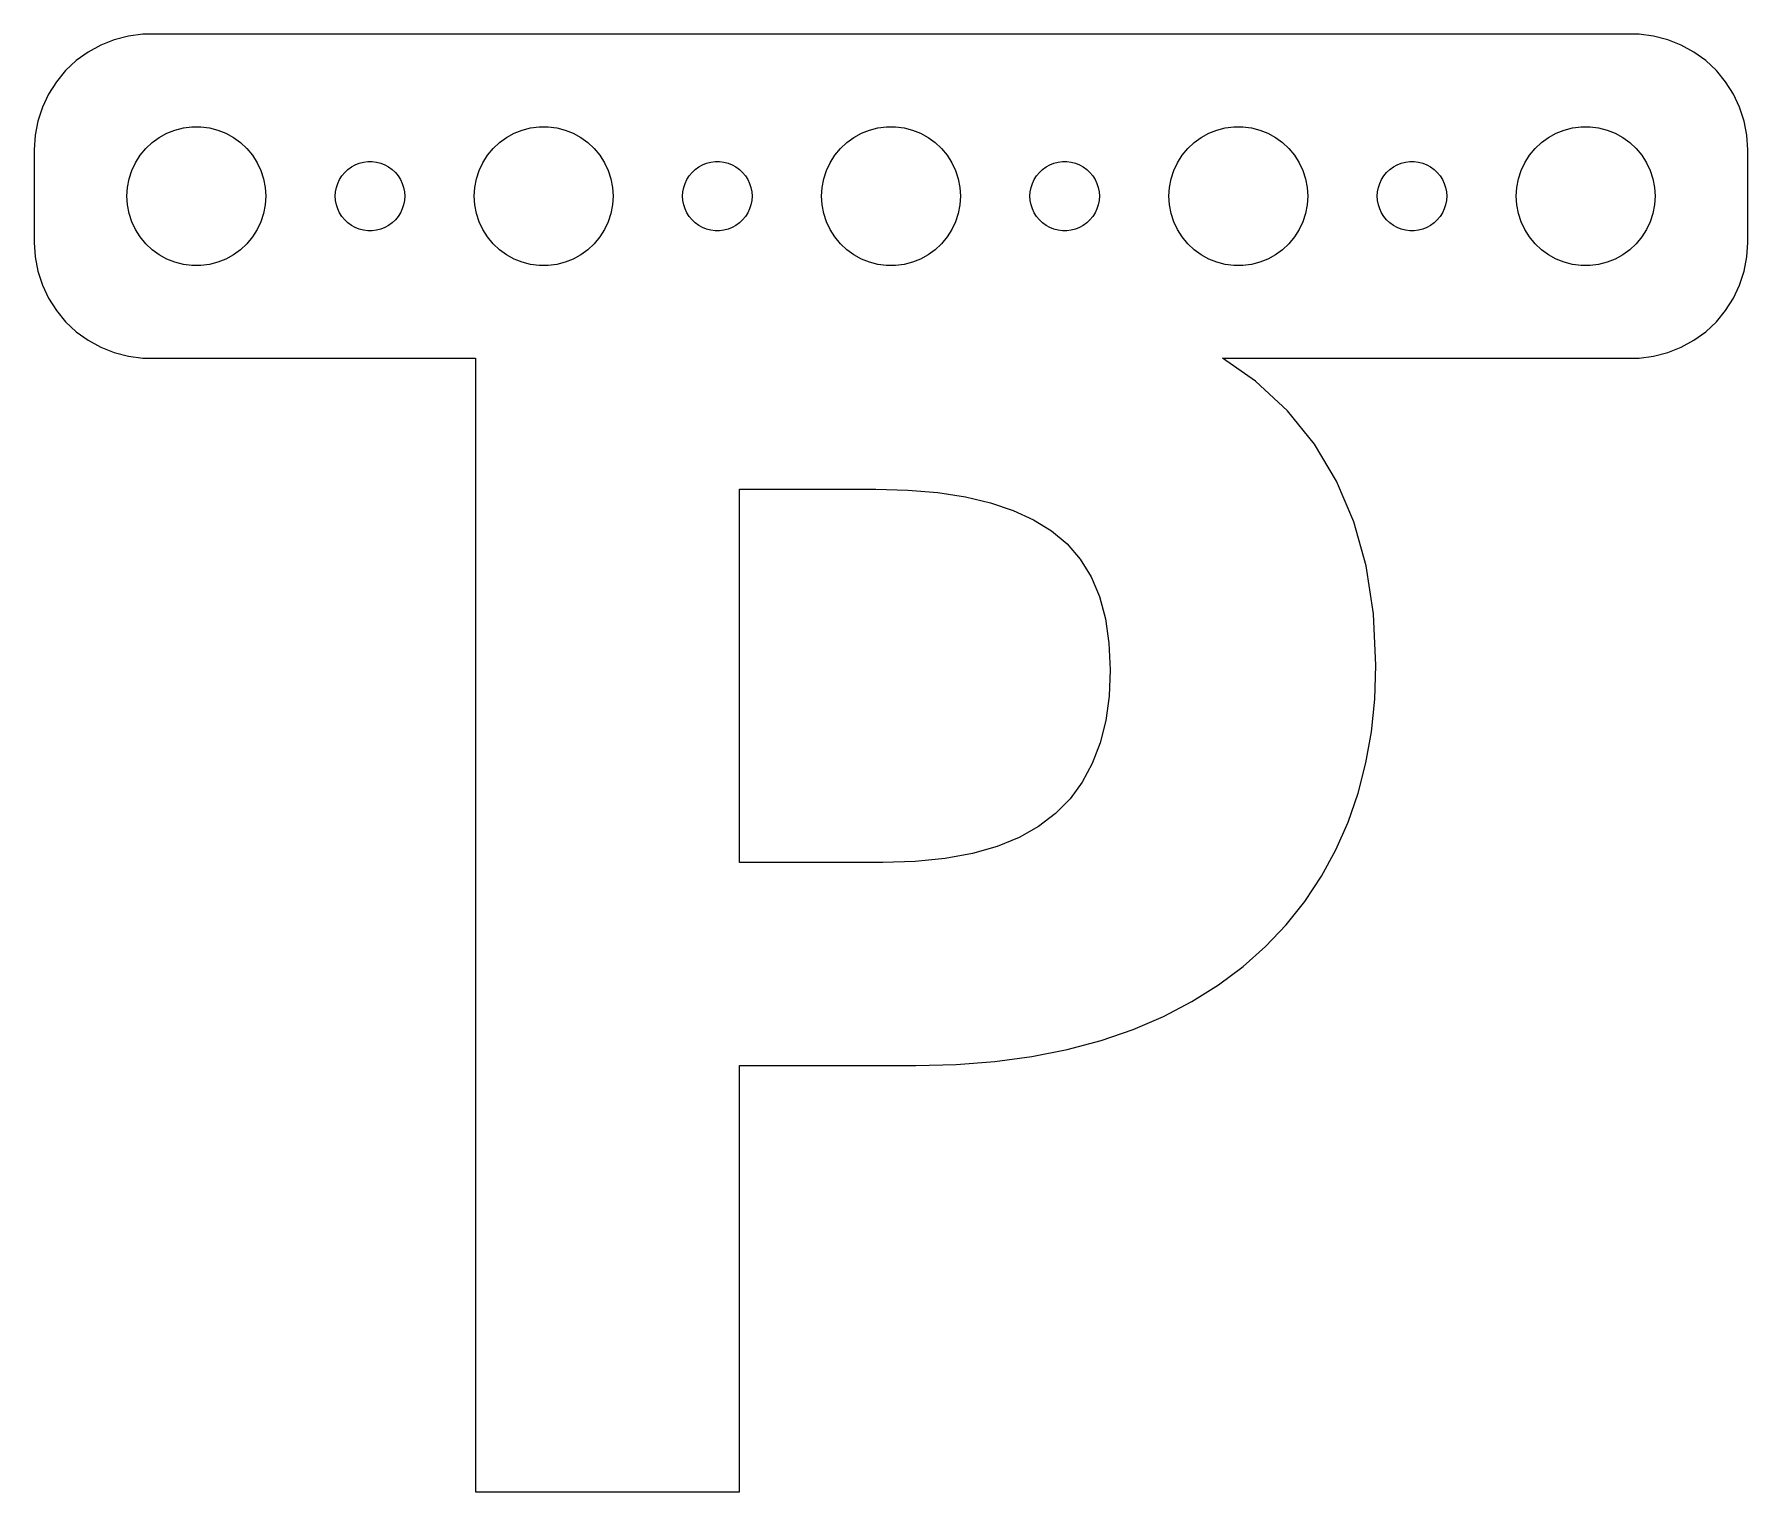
# Model space of a CAD drawing. Header units: metres. Extents: x -37 to 37, y -55.9 to 7.
import ezdxf

# ---------------------------------------------------------------- set-up
doc = ezdxf.new("R2010")
doc.units = ezdxf.units.M

msp = doc.modelspace()

# ---------------------------------------------------------------- linework, layer by layer
for p, q in [((-33.5451, 6.75528), (-34.1289, 6.52412)), ((-32.9369, 6.91142), (-33.5451, 6.75528)), ((-32.3139, 6.99013), (-32.9369, 6.91142)), ((32.3139, 6.99013), (-32.3139, 6.99013)), ((32.9369, 6.91142), (32.3139, 6.99013)), ((33.5451, 6.75528), (32.9369, 6.91142)), ((34.1289, 6.52412), (33.5451, 6.75528)), ((-34.6791, 6.22163), (-35.1871, 5.85255)), ((-34.1289, 6.52412), (-34.6791, 6.22163)), ((34.6791, 6.22163), (34.1289, 6.52412)), ((35.1871, 5.85255), (34.6791, 6.22163)), ((-35.6448, 5.42273), (-36.0451, 4.93892)), ((-35.1871, 5.85255), (-35.6448, 5.42273)), ((35.6448, 5.42273), (35.1871, 5.85255)), ((36.0451, 4.93892), (35.6448, 5.42273)), ((-36.0451, 4.93892), (-36.3815, 4.40877)), ((36.3815, 4.40877), (36.0451, 4.93892)), ((-36.6489, 3.84062), (-36.8429, 3.24344)), ((-36.3815, 4.40877), (-36.6489, 3.84062)), ((36.6489, 3.84062), (36.3815, 4.40877)), ((36.8429, 3.24344), (36.6489, 3.84062)), ((-36.8429, 3.24344), (-36.9606, 2.62666)), ((-30.5621, 2.94685), (-30.1884, 2.99408)), ((-30.1884, 2.99408), (-29.8116, 2.99408)), ((-29.8116, 2.99408), (-29.4379, 2.94685)), ((-15.5621, 2.94685), (-15.1884, 2.99408)), ((-15.1884, 2.99408), (-14.8116, 2.99408)), ((-14.8116, 2.99408), (-14.4379, 2.94685)), ((-0.562134, 2.94685), (-0.18837, 2.99408)), ((-0.18837, 2.99408), (0.18837, 2.99408)), ((0.18837, 2.99408), (0.562134, 2.94685)), ((14.4379, 2.94685), (14.8116, 2.99408)), ((14.8116, 2.99408), (15.1884, 2.99408)), ((15.1884, 2.99408), (15.5621, 2.94685)), ((29.4379, 2.94685), (29.8116, 2.99408)), ((29.8116, 2.99408), (30.1884, 2.99408)), ((30.1884, 2.99408), (30.5621, 2.94685)), ((36.9606, 2.62666), (36.8429, 3.24344)), ((-36.9606, 2.62666), (-37, 2)), ((-32.1869, 2.05363), (-31.9123, 2.31154)), ((-31.9123, 2.31154), (-31.6075, 2.53297)), ((-31.6075, 2.53297), (-31.2773, 2.71448)), ((-31.2773, 2.71448), (-30.927, 2.85316)), ((-30.927, 2.85316), (-30.5621, 2.94685)), ((-29.4379, 2.94685), (-29.0729, 2.85316)), ((-29.0729, 2.85316), (-28.7227, 2.71448)), ((-28.7227, 2.71448), (-28.3925, 2.53297)), ((-28.3925, 2.53297), (-28.0877, 2.31154)), ((-28.0877, 2.31154), (-27.8131, 2.05363)), ((-17.1869, 2.05363), (-16.9123, 2.31154)), ((-16.9123, 2.31154), (-16.6075, 2.53297)), ((-16.6075, 2.53297), (-16.2773, 2.71448)), ((-16.2773, 2.71448), (-15.927, 2.85316)), ((-15.927, 2.85316), (-15.5621, 2.94685)), ((-14.4379, 2.94685), (-14.0729, 2.85316)), ((-14.0729, 2.85316), (-13.7227, 2.71448)), ((-13.7227, 2.71448), (-13.3925, 2.53297)), ((-13.3925, 2.53297), (-13.0877, 2.31154)), ((-13.0877, 2.31154), (-12.8131, 2.05363)), ((-2.1869, 2.05363), (-1.91226, 2.31154)), ((-1.91226, 2.31154), (-1.60747, 2.53297)), ((-1.60747, 2.53297), (-1.27733, 2.71448)), ((-1.27733, 2.71448), (-0.927048, 2.85316)), ((-0.927048, 2.85316), (-0.562134, 2.94685)), ((0.562134, 2.94685), (0.927048, 2.85316)), ((0.927048, 2.85316), (1.27733, 2.71448)), ((1.27733, 2.71448), (1.60747, 2.53297)), ((1.60747, 2.53297), (1.91226, 2.31154)), ((1.91226, 2.31154), (2.1869, 2.05363)), ((12.8131, 2.05363), (13.0877, 2.31154)), ((13.0877, 2.31154), (13.3925, 2.53297)), ((13.3925, 2.53297), (13.7227, 2.71448)), ((13.7227, 2.71448), (14.0729, 2.85316)), ((14.0729, 2.85316), (14.4379, 2.94685)), ((15.5621, 2.94685), (15.927, 2.85316)), ((15.927, 2.85316), (16.2773, 2.71448)), ((16.2773, 2.71448), (16.6075, 2.53297)), ((16.6075, 2.53297), (16.9123, 2.31154)), ((16.9123, 2.31154), (17.1869, 2.05363)), ((27.8131, 2.05363), (28.0877, 2.31154)), ((28.0877, 2.31154), (28.3925, 2.53297)), ((28.3925, 2.53297), (28.7227, 2.71448)), ((28.7227, 2.71448), (29.0729, 2.85316)), ((29.0729, 2.85316), (29.4379, 2.94685)), ((30.5621, 2.94685), (30.927, 2.85316)), ((30.927, 2.85316), (31.2773, 2.71448)), ((31.2773, 2.71448), (31.6075, 2.53297)), ((31.6075, 2.53297), (31.9123, 2.31154)), ((31.9123, 2.31154), (32.1869, 2.05363)), ((37, 2), (36.9606, 2.62666)), ((-37, 2), (-37, -2)), ((-32.6289, 1.44525), (-32.427, 1.76335)), ((-32.427, 1.76335), (-32.1869, 2.05363)), ((-27.8131, 2.05363), (-27.5729, 1.76335)), ((-27.5729, 1.76335), (-27.3711, 1.44525)), ((-22.7811, 1.47342), (-22.5942, 1.49704)), ((-22.5942, 1.49704), (-22.4058, 1.49704)), ((-22.4058, 1.49704), (-22.2189, 1.47342)), ((-17.6289, 1.44525), (-17.427, 1.76335)), ((-17.427, 1.76335), (-17.1869, 2.05363)), ((-12.8131, 2.05363), (-12.5729, 1.76335)), ((-12.5729, 1.76335), (-12.3711, 1.44525)), ((-7.78107, 1.47342), (-7.59418, 1.49704)), ((-7.59418, 1.49704), (-7.40581, 1.49704)), ((-7.40581, 1.49704), (-7.21892, 1.47342)), ((-2.62891, 1.44525), (-2.42705, 1.76335)), ((-2.42705, 1.76335), (-2.1869, 2.05363)), ((2.1869, 2.05363), (2.42705, 1.76335)), ((2.42705, 1.76335), (2.62891, 1.44525)), ((7.21892, 1.47342), (7.40581, 1.49704)), ((7.40581, 1.49704), (7.59418, 1.49704)), ((7.59418, 1.49704), (7.78107, 1.47342)), ((12.3711, 1.44525), (12.5729, 1.76335)), ((12.5729, 1.76335), (12.8131, 2.05363)), ((17.1869, 2.05363), (17.427, 1.76335)), ((17.427, 1.76335), (17.6289, 1.44525)), ((22.2189, 1.47342), (22.4058, 1.49704)), ((22.4058, 1.49704), (22.5942, 1.49704)), ((22.5942, 1.49704), (22.7811, 1.47342)), ((27.3711, 1.44525), (27.5729, 1.76335)), ((27.5729, 1.76335), (27.8131, 2.05363)), ((32.1869, 2.05363), (32.427, 1.76335)), ((32.427, 1.76335), (32.6289, 1.44525)), ((37, -2), (37, 2)), ((-32.9763, 0.375992), (-32.9057, 0.746063)), ((-32.9057, 0.746063), (-32.7893, 1.10437)), ((-32.7893, 1.10437), (-32.6289, 1.44525)), ((-27.3711, 1.44525), (-27.2107, 1.10437)), ((-27.2107, 1.10437), (-27.0942, 0.746063)), ((-27.0942, 0.746063), (-27.0237, 0.375992)), ((-23.8145, 0.722626), (-23.7135, 0.881668)), ((-23.7135, 0.881668), (-23.5934, 1.02681)), ((-23.5934, 1.02681), (-23.4561, 1.15576)), ((-23.4561, 1.15576), (-23.3037, 1.26648)), ((-23.3037, 1.26648), (-23.1387, 1.35724)), ((-23.1387, 1.35724), (-22.9635, 1.42657)), ((-22.9635, 1.42657), (-22.7811, 1.47342)), ((-22.2189, 1.47342), (-22.0365, 1.42657)), ((-22.0365, 1.42657), (-21.8613, 1.35724)), ((-21.8613, 1.35724), (-21.6963, 1.26648)), ((-21.6963, 1.26648), (-21.5439, 1.15576)), ((-21.5439, 1.15576), (-21.4065, 1.02681)), ((-21.4065, 1.02681), (-21.2865, 0.881668)), ((-21.2865, 0.881668), (-21.1855, 0.722626)), ((-17.9763, 0.375992), (-17.9057, 0.746063)), ((-17.9057, 0.746063), (-17.7893, 1.10437)), ((-17.7893, 1.10437), (-17.6289, 1.44525)), ((-12.3711, 1.44525), (-12.2107, 1.10437)), ((-12.2107, 1.10437), (-12.0942, 0.746063)), ((-12.0942, 0.746063), (-12.0237, 0.375992)), ((-8.81445, 0.722626), (-8.71352, 0.881668)), ((-8.71352, 0.881668), (-8.59344, 1.02681)), ((-8.59344, 1.02681), (-8.45613, 1.15576)), ((-8.45613, 1.15576), (-8.30373, 1.26648)), ((-8.30373, 1.26648), (-8.13866, 1.35724)), ((-8.13866, 1.35724), (-7.96352, 1.42657)), ((-7.96352, 1.42657), (-7.78107, 1.47342)), ((-7.21892, 1.47342), (-7.03647, 1.42657)), ((-7.03647, 1.42657), (-6.86133, 1.35724)), ((-6.86133, 1.35724), (-6.69626, 1.26648)), ((-6.69626, 1.26648), (-6.54385, 1.15576)), ((-6.54385, 1.15576), (-6.40654, 1.02681)), ((-6.40654, 1.02681), (-6.28647, 0.881668)), ((-6.28647, 0.881668), (-6.18553, 0.722626)), ((-2.97633, 0.375992), (-2.90575, 0.746063)), ((-2.90575, 0.746063), (-2.78932, 1.10437)), ((-2.78932, 1.10437), (-2.62891, 1.44525)), ((2.62891, 1.44525), (2.78932, 1.10437)), ((2.78932, 1.10437), (2.90575, 0.746063)), ((2.90575, 0.746063), (2.97633, 0.375992)), ((6.18553, 0.722626), (6.28647, 0.881668)), ((6.28647, 0.881668), (6.40654, 1.02681)), ((6.40654, 1.02681), (6.54385, 1.15576)), ((6.54385, 1.15576), (6.69626, 1.26648)), ((6.69626, 1.26648), (6.86133, 1.35724)), ((6.86133, 1.35724), (7.03647, 1.42657)), ((7.03647, 1.42657), (7.21892, 1.47342)), ((7.78107, 1.47342), (7.96352, 1.42657)), ((7.96352, 1.42657), (8.13866, 1.35724)), ((8.13866, 1.35724), (8.30373, 1.26648)), ((8.30373, 1.26648), (8.45613, 1.15576)), ((8.45613, 1.15576), (8.59344, 1.02681)), ((8.59344, 1.02681), (8.71352, 0.881668)), ((8.71352, 0.881668), (8.81445, 0.722626)), ((12.0237, 0.375992), (12.0942, 0.746063)), ((12.0942, 0.746063), (12.2107, 1.10437)), ((12.2107, 1.10437), (12.3711, 1.44525)), ((17.6289, 1.44525), (17.7893, 1.10437)), ((17.7893, 1.10437), (17.9057, 0.746063)), ((17.9057, 0.746063), (17.9763, 0.375992)), ((21.1855, 0.722626), (21.2865, 0.881668)), ((21.2865, 0.881668), (21.4065, 1.02681)), ((21.4065, 1.02681), (21.5439, 1.15576)), ((21.5439, 1.15576), (21.6963, 1.26648)), ((21.6963, 1.26648), (21.8613, 1.35724)), ((21.8613, 1.35724), (22.0365, 1.42657)), ((22.0365, 1.42657), (22.2189, 1.47342)), ((22.7811, 1.47342), (22.9635, 1.42657)), ((22.9635, 1.42657), (23.1387, 1.35724)), ((23.1387, 1.35724), (23.3037, 1.26648)), ((23.3037, 1.26648), (23.4561, 1.15576)), ((23.4561, 1.15576), (23.5934, 1.02681)), ((23.5934, 1.02681), (23.7135, 0.881668)), ((23.7135, 0.881668), (23.8145, 0.722626)), ((27.0237, 0.375992), (27.0942, 0.746063)), ((27.0942, 0.746063), (27.2107, 1.10437)), ((27.2107, 1.10437), (27.3711, 1.44525)), ((32.6289, 1.44525), (32.7893, 1.10437)), ((32.7893, 1.10437), (32.9057, 0.746063)), ((32.9057, 0.746063), (32.9763, 0.375992)), ((-33, 0), (-32.9763, 0.375992)), ((-32.9763, -0.375992), (-33, 0)), ((-27.0237, 0.375992), (-27, 0)), ((-27, 0), (-27.0237, -0.375992)), ((-24, 0), (-23.9882, 0.187988)), ((-23.9882, -0.187988), (-24, 0)), ((-23.9882, 0.187988), (-23.9529, 0.373032)), ((-23.9529, 0.373032), (-23.8947, 0.552185)), ((-23.8947, 0.552185), (-23.8145, 0.722626)), ((-21.1855, 0.722626), (-21.1053, 0.552185)), ((-21.1053, 0.552185), (-21.0471, 0.373032)), ((-21.0471, 0.373032), (-21.0118, 0.187988)), ((-21.0118, 0.187988), (-21, 0)), ((-21, 0), (-21.0118, -0.187988)), ((-18, 0), (-17.9763, 0.375992)), ((-17.9763, -0.375992), (-18, 0)), ((-12.0237, 0.375992), (-12, 0)), ((-12, 0), (-12.0237, -0.375992)), ((-9, 0), (-8.98816, 0.187988)), ((-8.98816, -0.187988), (-9, 0)), ((-8.98816, 0.187988), (-8.95287, 0.373032)), ((-8.95287, 0.373032), (-8.89465, 0.552185)), ((-8.89465, 0.552185), (-8.81445, 0.722626)), ((-6.18553, 0.722626), (-6.10533, 0.552185)), ((-6.10533, 0.552185), (-6.04712, 0.373032)), ((-6.04712, 0.373032), (-6.01183, 0.187988)), ((-6.01183, 0.187988), (-6, 0)), ((-6, 0), (-6.01183, -0.187988)), ((-3, 0), (-2.97633, 0.375992)), ((-2.97633, -0.375992), (-3, 0)), ((2.97633, 0.375992), (3, 0)), ((3, 0), (2.97633, -0.375992)), ((6, 0), (6.01183, 0.187988)), ((6.01183, -0.187988), (6, 0)), ((6.01183, 0.187988), (6.04712, 0.373032)), ((6.04712, 0.373032), (6.10533, 0.552185)), ((6.10533, 0.552185), (6.18553, 0.722626)), ((8.81445, 0.722626), (8.89465, 0.552185)), ((8.89465, 0.552185), (8.95287, 0.373032)), ((8.95287, 0.373032), (8.98816, 0.187988)), ((8.98816, 0.187988), (9, 0)), ((9, 0), (8.98816, -0.187988)), ((12, 0), (12.0237, 0.375992)), ((12.0237, -0.375992), (12, 0)), ((17.9763, 0.375992), (18, 0)), ((18, 0), (17.9763, -0.375992)), ((21, 0), (21.0118, 0.187988)), ((21.0118, -0.187988), (21, 0)), ((21.0118, 0.187988), (21.0471, 0.373032)), ((21.0471, 0.373032), (21.1053, 0.552185)), ((21.1053, 0.552185), (21.1855, 0.722626)), ((23.8145, 0.722626), (23.8947, 0.552185)), ((23.8947, 0.552185), (23.9529, 0.373032)), ((23.9529, 0.373032), (23.9882, 0.187988)), ((23.9882, 0.187988), (24, 0)), ((24, 0), (23.9882, -0.187988)), ((27, 0), (27.0237, 0.375992)), ((27.0237, -0.375992), (27, 0)), ((32.9763, 0.375992), (33, 0)), ((33, 0), (32.9763, -0.375992)), ((-32.9057, -0.746063), (-32.9763, -0.375992)), ((-27.0237, -0.375992), (-27.0942, -0.746063)), ((-23.9529, -0.373032), (-23.9882, -0.187988)), ((-23.8947, -0.552185), (-23.9529, -0.373032)), ((-23.8145, -0.722626), (-23.8947, -0.552185)), ((-23.7135, -0.881668), (-23.8145, -0.722626)), ((-21.1855, -0.722626), (-21.2865, -0.881668)), ((-21.1053, -0.552185), (-21.1855, -0.722626)), ((-21.0471, -0.373032), (-21.1053, -0.552185)), ((-21.0118, -0.187988), (-21.0471, -0.373032)), ((-17.9057, -0.746063), (-17.9763, -0.375992)), ((-12.0237, -0.375992), (-12.0942, -0.746063)), ((-8.95287, -0.373032), (-8.98816, -0.187988)), ((-8.89465, -0.552185), (-8.95287, -0.373032)), ((-8.81445, -0.722626), (-8.89465, -0.552185)), ((-8.71352, -0.881668), (-8.81445, -0.722626)), ((-6.18553, -0.722626), (-6.28647, -0.881668)), ((-6.10533, -0.552185), (-6.18553, -0.722626)), ((-6.04712, -0.373032), (-6.10533, -0.552185)), ((-6.01183, -0.187988), (-6.04712, -0.373032)), ((-2.90575, -0.746063), (-2.97633, -0.375992)), ((2.97633, -0.375992), (2.90575, -0.746063)), ((6.04712, -0.373032), (6.01183, -0.187988)), ((6.10533, -0.552185), (6.04712, -0.373032)), ((6.18553, -0.722626), (6.10533, -0.552185)), ((6.28647, -0.881668), (6.18553, -0.722626)), ((8.81445, -0.722626), (8.71352, -0.881668)), ((8.89465, -0.552185), (8.81445, -0.722626)), ((8.95287, -0.373032), (8.89465, -0.552185)), ((8.98816, -0.187988), (8.95287, -0.373032)), ((12.0942, -0.746063), (12.0237, -0.375992)), ((17.9763, -0.375992), (17.9057, -0.746063)), ((21.0471, -0.373032), (21.0118, -0.187988)), ((21.1053, -0.552185), (21.0471, -0.373032)), ((21.1855, -0.722626), (21.1053, -0.552185)), ((21.2865, -0.881668), (21.1855, -0.722626)), ((23.8145, -0.722626), (23.7135, -0.881668)), ((23.8947, -0.552185), (23.8145, -0.722626)), ((23.9529, -0.373032), (23.8947, -0.552185)), ((23.9882, -0.187988), (23.9529, -0.373032)), ((27.0942, -0.746063), (27.0237, -0.375992)), ((32.9763, -0.375992), (32.9057, -0.746063)), ((-32.7893, -1.10437), (-32.9057, -0.746063)), ((-32.6289, -1.44525), (-32.7893, -1.10437)), ((-32.427, -1.76335), (-32.6289, -1.44525)), ((-27.3711, -1.44525), (-27.5729, -1.76335)), ((-27.2107, -1.10437), (-27.3711, -1.44525)), ((-27.0942, -0.746063), (-27.2107, -1.10437)), ((-23.5934, -1.02681), (-23.7135, -0.881668)), ((-23.4561, -1.15576), (-23.5934, -1.02681)), ((-23.3037, -1.26648), (-23.4561, -1.15576)), ((-23.1387, -1.35724), (-23.3037, -1.26648)), ((-22.9635, -1.42657), (-23.1387, -1.35724)), ((-22.7811, -1.47342), (-22.9635, -1.42657)), ((-22.5942, -1.49704), (-22.7811, -1.47342)), ((-22.2189, -1.47342), (-22.4058, -1.49704)), ((-22.0365, -1.42657), (-22.2189, -1.47342)), ((-21.8613, -1.35724), (-22.0365, -1.42657)), ((-21.6963, -1.26648), (-21.8613, -1.35724)), ((-21.5439, -1.15576), (-21.6963, -1.26648)), ((-21.4065, -1.02681), (-21.5439, -1.15576)), ((-21.2865, -0.881668), (-21.4065, -1.02681)), ((-17.7893, -1.10437), (-17.9057, -0.746063)), ((-17.6289, -1.44525), (-17.7893, -1.10437)), ((-17.427, -1.76335), (-17.6289, -1.44525)), ((-12.3711, -1.44525), (-12.5729, -1.76335)), ((-12.2107, -1.10437), (-12.3711, -1.44525)), ((-12.0942, -0.746063), (-12.2107, -1.10437)), ((-8.59344, -1.02681), (-8.71352, -0.881668)), ((-8.45613, -1.15576), (-8.59344, -1.02681)), ((-8.30373, -1.26648), (-8.45613, -1.15576)), ((-8.13866, -1.35724), (-8.30373, -1.26648)), ((-7.96352, -1.42657), (-8.13866, -1.35724)), ((-7.78107, -1.47342), (-7.96352, -1.42657)), ((-7.59418, -1.49704), (-7.78107, -1.47342)), ((-7.21892, -1.47342), (-7.40581, -1.49704)), ((-7.03647, -1.42657), (-7.21892, -1.47342)), ((-6.86133, -1.35724), (-7.03647, -1.42657)), ((-6.69626, -1.26648), (-6.86133, -1.35724)), ((-6.54385, -1.15576), (-6.69626, -1.26648)), ((-6.40654, -1.02681), (-6.54385, -1.15576)), ((-6.28647, -0.881668), (-6.40654, -1.02681)), ((-2.78932, -1.10437), (-2.90575, -0.746063)), ((-2.62891, -1.44525), (-2.78932, -1.10437)), ((-2.42705, -1.76335), (-2.62891, -1.44525)), ((2.62891, -1.44525), (2.42705, -1.76335)), ((2.78932, -1.10437), (2.62891, -1.44525)), ((2.90575, -0.746063), (2.78932, -1.10437)), ((6.40654, -1.02681), (6.28647, -0.881668)), ((6.54385, -1.15576), (6.40654, -1.02681)), ((6.69626, -1.26648), (6.54385, -1.15576)), ((6.86133, -1.35724), (6.69626, -1.26648)), ((7.03647, -1.42657), (6.86133, -1.35724)), ((7.21892, -1.47342), (7.03647, -1.42657)), ((7.40581, -1.49704), (7.21892, -1.47342)), ((7.78107, -1.47342), (7.59418, -1.49704)), ((7.96352, -1.42657), (7.78107, -1.47342)), ((8.13866, -1.35724), (7.96352, -1.42657)), ((8.30373, -1.26648), (8.13866, -1.35724)), ((8.45613, -1.15576), (8.30373, -1.26648)), ((8.59344, -1.02681), (8.45613, -1.15576)), ((8.71352, -0.881668), (8.59344, -1.02681)), ((12.2107, -1.10437), (12.0942, -0.746063)), ((12.3711, -1.44525), (12.2107, -1.10437)), ((12.5729, -1.76335), (12.3711, -1.44525)), ((17.6289, -1.44525), (17.427, -1.76335)), ((17.7893, -1.10437), (17.6289, -1.44525)), ((17.9057, -0.746063), (17.7893, -1.10437)), ((21.4065, -1.02681), (21.2865, -0.881668)), ((21.5439, -1.15576), (21.4065, -1.02681)), ((21.6963, -1.26648), (21.5439, -1.15576)), ((21.8613, -1.35724), (21.6963, -1.26648)), ((22.0365, -1.42657), (21.8613, -1.35724)), ((22.2189, -1.47342), (22.0365, -1.42657)), ((22.4058, -1.49704), (22.2189, -1.47342)), ((22.7811, -1.47342), (22.5942, -1.49704)), ((22.9635, -1.42657), (22.7811, -1.47342)), ((23.1387, -1.35724), (22.9635, -1.42657)), ((23.3037, -1.26648), (23.1387, -1.35724)), ((23.4561, -1.15576), (23.3037, -1.26648)), ((23.5934, -1.02681), (23.4561, -1.15576)), ((23.7135, -0.881668), (23.5934, -1.02681)), ((27.2107, -1.10437), (27.0942, -0.746063)), ((27.3711, -1.44525), (27.2107, -1.10437)), ((27.5729, -1.76335), (27.3711, -1.44525)), ((32.6289, -1.44525), (32.427, -1.76335)), ((32.7893, -1.10437), (32.6289, -1.44525)), ((32.9057, -0.746063), (32.7893, -1.10437)), ((-37, -2), (-36.9606, -2.62666)), ((-32.1869, -2.05363), (-32.427, -1.76335)), ((-31.9123, -2.31154), (-32.1869, -2.05363)), ((-27.8131, -2.05363), (-28.0877, -2.31154)), ((-27.5729, -1.76335), (-27.8131, -2.05363)), ((-22.4058, -1.49704), (-22.5942, -1.49704)), ((-17.1869, -2.05363), (-17.427, -1.76335)), ((-16.9123, -2.31154), (-17.1869, -2.05363)), ((-12.8131, -2.05363), (-13.0877, -2.31154)), ((-12.5729, -1.76335), (-12.8131, -2.05363)), ((-7.40581, -1.49704), (-7.59418, -1.49704)), ((-2.1869, -2.05363), (-2.42705, -1.76335)), ((-1.91226, -2.31154), (-2.1869, -2.05363)), ((2.1869, -2.05363), (1.91226, -2.31154)), ((2.42705, -1.76335), (2.1869, -2.05363)), ((7.59418, -1.49704), (7.40581, -1.49704)), ((12.8131, -2.05363), (12.5729, -1.76335)), ((13.0877, -2.31154), (12.8131, -2.05363)), ((17.1869, -2.05363), (16.9123, -2.31154)), ((17.427, -1.76335), (17.1869, -2.05363)), ((22.5942, -1.49704), (22.4058, -1.49704)), ((27.8131, -2.05363), (27.5729, -1.76335)), ((28.0877, -2.31154), (27.8131, -2.05363)), ((32.1869, -2.05363), (31.9123, -2.31154)), ((32.427, -1.76335), (32.1869, -2.05363)), ((36.9606, -2.62666), (37, -2)), ((-36.9606, -2.62666), (-36.8429, -3.24344)), ((-31.6075, -2.53297), (-31.9123, -2.31154)), ((-31.2773, -2.71448), (-31.6075, -2.53297)), ((-30.927, -2.85316), (-31.2773, -2.71448)), ((-30.5621, -2.94685), (-30.927, -2.85316)), ((-30.1884, -2.99408), (-30.5621, -2.94685)), ((-29.4379, -2.94685), (-29.8116, -2.99408)), ((-29.0729, -2.85316), (-29.4379, -2.94685)), ((-28.7227, -2.71448), (-29.0729, -2.85316)), ((-28.3925, -2.53297), (-28.7227, -2.71448)), ((-28.0877, -2.31154), (-28.3925, -2.53297)), ((-16.6075, -2.53297), (-16.9123, -2.31154)), ((-16.2773, -2.71448), (-16.6075, -2.53297)), ((-15.927, -2.85316), (-16.2773, -2.71448)), ((-15.5621, -2.94685), (-15.927, -2.85316)), ((-15.1884, -2.99408), (-15.5621, -2.94685)), ((-14.4379, -2.94685), (-14.8116, -2.99408)), ((-14.0729, -2.85316), (-14.4379, -2.94685)), ((-13.7227, -2.71448), (-14.0729, -2.85316)), ((-13.3925, -2.53297), (-13.7227, -2.71448)), ((-13.0877, -2.31154), (-13.3925, -2.53297)), ((-1.60747, -2.53297), (-1.91226, -2.31154)), ((-1.27733, -2.71448), (-1.60747, -2.53297)), ((-0.927048, -2.85316), (-1.27733, -2.71448)), ((-0.562134, -2.94685), (-0.927048, -2.85316)), ((-0.18837, -2.99408), (-0.562134, -2.94685)), ((0.562134, -2.94685), (0.18837, -2.99408)), ((0.927048, -2.85316), (0.562134, -2.94685)), ((1.27733, -2.71448), (0.927048, -2.85316)), ((1.60747, -2.53297), (1.27733, -2.71448)), ((1.91226, -2.31154), (1.60747, -2.53297)), ((13.3925, -2.53297), (13.0877, -2.31154)), ((13.7227, -2.71448), (13.3925, -2.53297)), ((14.0729, -2.85316), (13.7227, -2.71448)), ((14.4379, -2.94685), (14.0729, -2.85316)), ((14.8116, -2.99408), (14.4379, -2.94685)), ((15.5621, -2.94685), (15.1884, -2.99408)), ((15.927, -2.85316), (15.5621, -2.94685)), ((16.2773, -2.71448), (15.927, -2.85316)), ((16.6075, -2.53297), (16.2773, -2.71448)), ((16.9123, -2.31154), (16.6075, -2.53297)), ((28.3925, -2.53297), (28.0877, -2.31154)), ((28.7227, -2.71448), (28.3925, -2.53297)), ((29.0729, -2.85316), (28.7227, -2.71448)), ((29.4379, -2.94685), (29.0729, -2.85316)), ((29.8116, -2.99408), (29.4379, -2.94685)), ((30.5621, -2.94685), (30.1884, -2.99408)), ((30.927, -2.85316), (30.5621, -2.94685)), ((31.2773, -2.71448), (30.927, -2.85316)), ((31.6075, -2.53297), (31.2773, -2.71448)), ((31.9123, -2.31154), (31.6075, -2.53297)), ((36.8429, -3.24344), (36.9606, -2.62666)), ((-36.8429, -3.24344), (-36.6489, -3.84062)), ((-29.8116, -2.99408), (-30.1884, -2.99408)), ((-14.8116, -2.99408), (-15.1884, -2.99408)), ((0.18837, -2.99408), (-0.18837, -2.99408)), ((15.1884, -2.99408), (14.8116, -2.99408)), ((30.1884, -2.99408), (29.8116, -2.99408)), ((36.6489, -3.84062), (36.8429, -3.24344)), ((-36.6489, -3.84062), (-36.3815, -4.40877)), ((-36.3815, -4.40877), (-36.0451, -4.93892)), ((36.0451, -4.93892), (36.3815, -4.40877)), ((36.3815, -4.40877), (36.6489, -3.84062)), ((-36.0451, -4.93892), (-35.6448, -5.42273)), ((35.6448, -5.42273), (36.0451, -4.93892)), ((-35.6448, -5.42273), (-35.1871, -5.85255)), ((-35.1871, -5.85255), (-34.6791, -6.22163)), ((34.6791, -6.22163), (35.1871, -5.85255)), ((35.1871, -5.85255), (35.6448, -5.42273)), ((-34.6791, -6.22163), (-34.1289, -6.52412)), ((-34.1289, -6.52412), (-33.5451, -6.75528)), ((33.5451, -6.75528), (34.1289, -6.52412)), ((34.1289, -6.52412), (34.6791, -6.22163)), ((-33.5451, -6.75528), (-32.9369, -6.91142)), ((-32.9369, -6.91142), (-32.3139, -6.99013)), ((-32.3139, -6.99013), (-17.94, -6.99013)), ((-17.94, -6.99013), (-17.94, -55.9437)), ((15.7458, -7.99477), (14.3174, -6.99013)), ((14.3174, -6.99013), (32.3139, -6.99013)), ((32.3139, -6.99013), (32.9369, -6.91142)), ((32.9369, -6.91142), (33.5451, -6.75528)), ((17.1251, -9.2722), (15.7458, -7.99477)), ((18.2922, -10.7082), (17.1251, -9.2722)), ((19.2471, -12.3028), (18.2922, -10.7082)), ((19.9899, -14.0559), (19.2471, -12.3028)), ((-6.53777, -28.7707), (-6.53777, -12.6522)), ((-6.53777, -12.6522), (-0.662201, -12.6522)), ((-0.662201, -12.6522), (0.732773, -12.6889)), ((0.732773, -12.6889), (2.02446, -12.799)), ((2.02446, -12.799), (3.21281, -12.9825)), ((3.21281, -12.9825), (4.29785, -13.2393)), ((4.29785, -13.2393), (5.27957, -13.5695)), ((5.27957, -13.5695), (6.15796, -13.9731)), ((6.15796, -13.9731), (6.93303, -14.45)), ((20.5204, -15.9677), (19.9899, -14.0559)), ((6.93303, -14.45), (7.60477, -15.0128)), ((7.60477, -15.0128), (8.17316, -15.6742)), ((8.17316, -15.6742), (8.63821, -16.4342)), ((20.8387, -18.038), (20.5204, -15.9677)), ((8.63821, -16.4342), (8.99992, -17.2928)), ((8.99992, -17.2928), (9.25829, -18.2499)), ((9.25829, -18.2499), (9.4133, -19.3057)), ((20.9448, -20.2669), (20.8387, -18.038)), ((9.4133, -19.3057), (9.46497, -20.4601)), ((9.46497, -20.4601), (9.41684, -21.5901)), ((20.8967, -21.7211), (20.9448, -20.2669)), ((9.41684, -21.5901), (9.27248, -22.6389)), ((20.7523, -23.1241), (20.8967, -21.7211)), ((9.27248, -22.6389), (9.03185, -23.6064)), ((9.03185, -23.6064), (8.69498, -24.4926)), ((20.5117, -24.4758), (20.7523, -23.1241)), ((8.69498, -24.4926), (8.26186, -25.2977)), ((20.1748, -25.7762), (20.5117, -24.4758)), ((8.26186, -25.2977), (7.7325, -26.0214)), ((19.7417, -27.0253), (20.1748, -25.7762)), ((7.7325, -26.0214), (7.10687, -26.664)), ((6.37714, -27.2229), (5.5354, -27.6958)), ((7.10687, -26.664), (6.37714, -27.2229)), ((19.2123, -28.2232), (19.7417, -27.0253)), ((4.58167, -28.0828), (3.51593, -28.3838)), ((5.5354, -27.6958), (4.58167, -28.0828)), ((-0.353271, -28.7707), (-6.53777, -28.7707)), ((1.04845, -28.7277), (-0.353271, -28.7707)), ((2.3382, -28.5987), (1.04845, -28.7277)), ((3.51593, -28.3838), (2.3382, -28.5987)), ((18.5867, -29.3698), (19.2123, -28.2232)), ((17.8701, -30.454), (18.5867, -29.3698)), ((17.0675, -31.465), (17.8701, -30.454)), ((16.1789, -32.4025), (17.0675, -31.465)), ((15.2043, -33.2667), (16.1789, -32.4025)), ((14.1436, -34.0576), (15.2043, -33.2667)), ((11.7643, -35.4192), (12.997, -34.7751)), ((12.997, -34.7751), (14.1436, -34.0576)), ((10.453, -35.9831), (11.7643, -35.4192)), ((9.06976, -36.4603), (10.453, -35.9831)), ((6.08798, -37.1543), (7.61478, -36.8507)), ((7.61478, -36.8507), (9.06976, -36.4603)), ((-6.53777, -37.5447), (1.07684, -37.5447)), ((-6.53777, -55.9437), (-6.53777, -37.5447)), ((1.07684, -37.5447), (2.81903, -37.5013)), ((2.81903, -37.5013), (4.48941, -37.3712)), ((4.48941, -37.3712), (6.08798, -37.1543)), ((-17.94, -55.9437), (-6.53777, -55.9437))]:
    msp.add_line(p, q)

doc.saveas('drawing.dxf')
